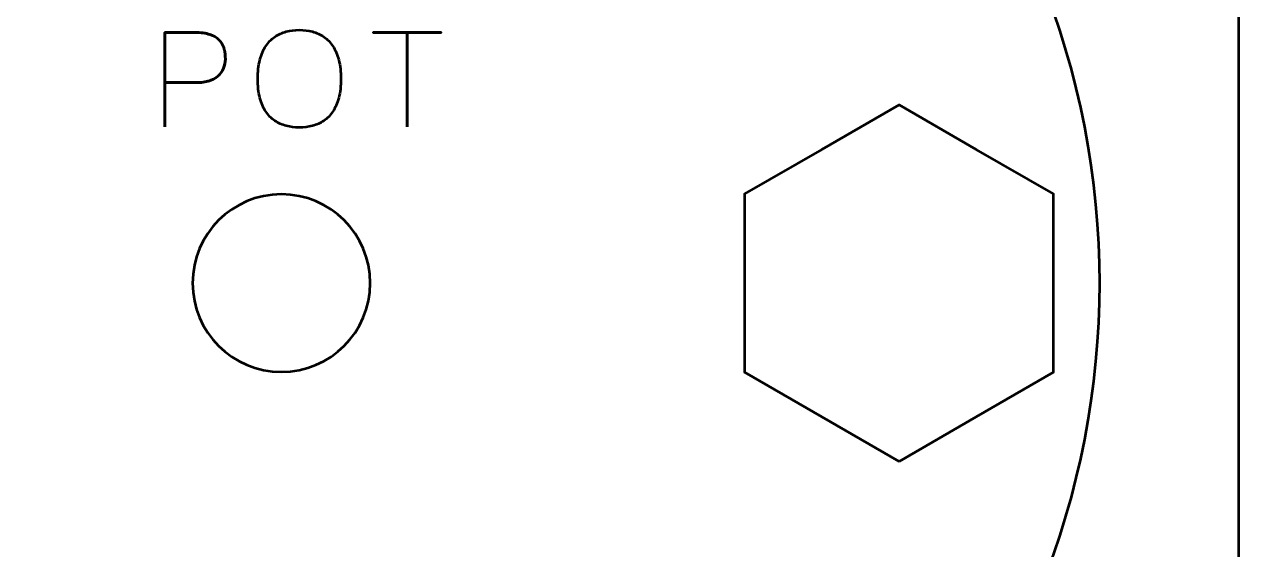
# Model space of a CAD drawing. Header units: centimetres. Extents: x -21 to 0, y -29.7 to 0.
# Drawn here: x -3.933 to 0, y -26.613 to -24.912 of the extents above; entities that cross this region are included whole.
import ezdxf

# ---------------------------------------------------------------- set-up
doc = ezdxf.new("R2010")
doc.units = ezdxf.units.CM
doc.header["$MEASUREMENT"] = 0
doc.layers.add('Layer 1', color=7, linetype='Continuous')

msp = doc.modelspace()

# ---------------------------------------------------------------- linework, layer by layer
at = {"layer": 'Layer 1', "color": 1, "lineweight": 53}
msp.add_open_spline([(-21.00003, -29.19995), (-21.00003, -29.19995), (-21.00003, -5.29992), (-21.00003, -5.29992), (-21.00003, -5.29992), (-21.00003, -5.21709), (-20.93286, -5.14992), (-20.85003, -5.14992), (-20.85003, -5.14992), (-20.7672, -5.14992), (-20.70003, -5.08275), (-20.70003, -4.99992), (-20.70003, -4.99992), (-20.70003, -4.91709), (-20.7672, -4.84992), (-20.85003, -4.84992), (-20.85003, -4.84992), (-20.93286, -4.84992), (-21.00003, -4.78275), (-21.00003, -4.69992), (-21.00003, -4.69992), (-21.00003, -4.61709), (-20.93286, -4.54992), (-20.85003, -4.54992), (-20.85003, -4.54992), (-20.7672, -4.54992), (-20.70003, -4.48275), (-20.70003, -4.39992), (-20.70003, -4.39992), (-20.70003, -4.31709), (-20.7672, -4.24992), (-20.85003, -4.24992), (-20.85003, -4.24992), (-20.93286, -4.24992), (-21.00003, -4.18275), (-21.00003, -4.09992), (-21.00003, -4.09992), (-21.00003, -4.01709), (-20.93286, -3.94992), (-20.85003, -3.94992), (-20.85003, -3.94992), (-20.7672, -3.94992), (-20.70003, -3.88275), (-20.70003, -3.79992), (-20.70003, -3.79992), (-20.70003, -3.71709), (-20.7672, -3.64992), (-20.85003, -3.64992), (-20.85003, -3.64992), (-20.93286, -3.64992), (-21.00003, -3.58275), (-21.00003, -3.49992), (-21.00003, -3.49992), (-21.00003, -3.41709), (-20.93286, -3.34992), (-20.85003, -3.34992), (-20.85003, -3.34992), (-20.7672, -3.34992), (-20.70003, -3.28275), (-20.70003, -3.19992), (-20.70003, -3.19992), (-20.70003, -3.11709), (-20.7672, -3.04992), (-20.85003, -3.04992), (-20.85003, -3.04992), (-20.93286, -3.04992), (-21.00003, -2.98275), (-21.00003, -2.89992), (-21.00003, -2.89992), (-21.00003, -2.81709), (-20.93286, -2.74992), (-20.85003, -2.74992), (-20.85003, -2.74992), (-20.7672, -2.74992), (-20.70003, -2.68275), (-20.70003, -2.59992), (-20.70003, -2.59992), (-20.70003, -2.51709), (-20.7672, -2.44992), (-20.85003, -2.44992), (-20.85003, -2.44992), (-20.93286, -2.44992), (-21.00003, -2.38275), (-21.00003, -2.29992), (-21.00003, -2.29992), (-21.00003, -2.21709), (-20.93286, -2.14992), (-20.85003, -2.14992), (-20.85003, -2.14992), (-20.7672, -2.14992), (-20.70003, -2.08275), (-20.70003, -1.99992), (-20.70003, -1.99992), (-20.70003, -1.91709), (-20.7672, -1.84992), (-20.85003, -1.84992), (-20.85003, -1.84992), (-20.93286, -1.84992), (-21.00003, -1.78275), (-21.00003, -1.69992), (-21.00003, -1.69992), (-21.00003, -1.61709), (-20.93286, -1.54992), (-20.85003, -1.54992), (-20.85003, -1.54992), (-20.7672, -1.54992), (-20.70003, -1.48275), (-20.70003, -1.39992), (-20.70003, -1.39992), (-20.70003, -1.31709), (-20.7672, -1.24992), (-20.85003, -1.24992), (-20.85003, -1.24992), (-20.93286, -1.24992), (-21.00003, -1.18275), (-21.00003, -1.09992), (-21.00003, -1.09992), (-21.00003, -1.09992), (-21.00003, -0.49992), (-21.00003, -0.49992), (-21.00003, -0.49992), (-21.00003, -0.22295), (-20.77694, 0.00004), (-20.49994, 0.00004), (-20.49994, 0.00004), (-20.49994, 0.00004), (-0.50008, 0.00004), (-0.50008, 0.00004), (-0.50008, 0.00004), (-0.22294, 0.00004), (0.00002, -0.22295), (0.00002, -0.49992), (0.00002, -0.49992), (0.00002, -0.49992), (0.00002, -29.19995), (0.00002, -29.19995), (0.00002, -29.19995), (0.00002, -29.47695), (-0.22294, -29.70004), (-0.50008, -29.70004), (-0.50008, -29.70004), (-0.50008, -29.70004), (-20.49994, -29.70004), (-20.49994, -29.70004), (-20.49994, -29.70004), (-20.77694, -29.70004), (-21.00003, -29.47695), (-21.00003, -29.19995)], degree=3, knots=[0, 0, 0, 0, 0.027027, 0.027027, 0.027027, 0.027027, 0.0540541, 0.0540541, 0.0540541, 0.0540541, 0.0810811, 0.0810811, 0.0810811, 0.0810811, 0.1081081, 0.1081081, 0.1081081, 0.1081081, 0.1351351, 0.1351351, 0.1351351, 0.1351351, 0.1621622, 0.1621622, 0.1621622, 0.1621622, 0.1891892, 0.1891892, 0.1891892, 0.1891892, 0.2162162, 0.2162162, 0.2162162, 0.2162162, 0.2432432, 0.2432432, 0.2432432, 0.2432432, 0.2702703, 0.2702703, 0.2702703, 0.2702703, 0.2972973, 0.2972973, 0.2972973, 0.2972973, 0.3243243, 0.3243243, 0.3243243, 0.3243243, 0.3513514, 0.3513514, 0.3513514, 0.3513514, 0.3783784, 0.3783784, 0.3783784, 0.3783784, 0.4054054, 0.4054054, 0.4054054, 0.4054054, 0.4324324, 0.4324324, 0.4324324, 0.4324324, 0.4594595, 0.4594595, 0.4594595, 0.4594595, 0.4864865, 0.4864865, 0.4864865, 0.4864865, 0.5135135, 0.5135135, 0.5135135, 0.5135135, 0.5405405, 0.5405405, 0.5405405, 0.5405405, 0.5675676, 0.5675676, 0.5675676, 0.5675676, 0.5945946, 0.5945946, 0.5945946, 0.5945946, 0.6216216, 0.6216216, 0.6216216, 0.6216216, 0.6486486, 0.6486486, 0.6486486, 0.6486486, 0.6756757, 0.6756757, 0.6756757, 0.6756757, 0.7027027, 0.7027027, 0.7027027, 0.7027027, 0.7297297, 0.7297297, 0.7297297, 0.7297297, 0.7567568, 0.7567568, 0.7567568, 0.7567568, 0.7837838, 0.7837838, 0.7837838, 0.7837838, 0.8108108, 0.8108108, 0.8108108, 0.8108108, 0.8378378, 0.8378378, 0.8378378, 0.8378378, 0.8648649, 0.8648649, 0.8648649, 0.8648649, 0.8918919, 0.8918919, 0.8918919, 0.8918919, 0.9189189, 0.9189189, 0.9189189, 0.9189189, 0.9459459, 0.9459459, 0.9459459, 0.9459459, 0.972973, 0.972973, 0.972973, 0.972973, 1, 1, 1, 1], dxfattribs=at)
at = {"layer": 'Layer 1', "color": 3, "lineweight": 53}
msp.add_open_spline([(-4.97383, -23.87616), (-3.93913, -22.84146), (-2.26089, -22.84146), (-1.22616, -23.87619), (-1.22616, -23.87619), (-0.19146, -24.91089), (-0.19146, -26.58913), (-1.22616, -27.62383), (-1.22616, -27.62383), (-2.26089, -28.65855), (-3.93913, -28.65855), (-4.97383, -27.62385), (-4.97383, -27.62385), (-6.00856, -26.58913), (-6.00856, -24.91089), (-4.97383, -23.87616)], degree=3, knots=[0, 0, 0, 0, 0.25, 0.25, 0.25, 0.25, 0.5, 0.5, 0.5, 0.5, 0.75, 0.75, 0.75, 0.75, 1, 1, 1, 1], dxfattribs=at)
at = {"layer": 'Layer 1', "color": 5, "lineweight": 53}
for points, knots in [([(-3.0419, -25.24616), (-3.02701, -25.24623), (-3.0129, -25.24447), (-2.99943, -25.24101), (-2.99943, -25.24101), (-2.98602, -25.23748), (-2.97375, -25.23198), (-2.96253, -25.22436), (-2.96253, -25.22436), (-2.95131, -25.21681), (-2.94157, -25.20686), (-2.93332, -25.19458), (-2.93332, -25.19458), (-2.92506, -25.18231), (-2.91871, -25.16742), (-2.9142, -25.14992), (-2.9142, -25.14992), (-2.90961, -25.13243), (-2.90735, -25.11203), (-2.90728, -25.08868), (-2.90728, -25.08868), (-2.90735, -25.06533), (-2.90961, -25.04494), (-2.9142, -25.02737), (-2.9142, -25.02737), (-2.91871, -25.0098), (-2.92506, -24.99484), (-2.93332, -24.9825), (-2.93332, -24.9825), (-2.94157, -24.97015), (-2.95131, -24.96013), (-2.96253, -24.95244), (-2.96253, -24.95244), (-2.97375, -24.94475), (-2.98602, -24.93918), (-2.99943, -24.93558), (-2.99943, -24.93558), (-3.0129, -24.93205), (-3.02701, -24.93029), (-3.0419, -24.93036), (-3.0419, -24.93036), (-3.05679, -24.93029), (-3.0709, -24.93205), (-3.08438, -24.93558), (-3.08438, -24.93558), (-3.09778, -24.93918), (-3.11006, -24.94475), (-3.12128, -24.95244), (-3.12128, -24.95244), (-3.13249, -24.96013), (-3.14223, -24.97015), (-3.15049, -24.9825), (-3.15049, -24.9825), (-3.15874, -24.99484), (-3.16509, -25.0098), (-3.16961, -25.02737), (-3.16961, -25.02737), (-3.17419, -25.04494), (-3.17645, -25.06533), (-3.17652, -25.08868), (-3.17652, -25.08868), (-3.17645, -25.11203), (-3.17419, -25.13243), (-3.16961, -25.14992), (-3.16961, -25.14992), (-3.16509, -25.16742), (-3.15874, -25.18231), (-3.15049, -25.19458), (-3.15049, -25.19458), (-3.14223, -25.20686), (-3.13249, -25.21681), (-3.12128, -25.22436), (-3.12128, -25.22436), (-3.11006, -25.23198), (-3.09778, -25.23748), (-3.08438, -25.24101), (-3.08438, -25.24101), (-3.0709, -25.24447), (-3.05679, -25.24623), (-3.0419, -25.24616)], [0, 0, 0, 0, 0.05, 0.05, 0.05, 0.05, 0.1, 0.1, 0.1, 0.1, 0.15, 0.15, 0.15, 0.15, 0.2, 0.2, 0.2, 0.2, 0.25, 0.25, 0.25, 0.25, 0.3, 0.3, 0.3, 0.3, 0.35, 0.35, 0.35, 0.35, 0.4, 0.4, 0.4, 0.4, 0.45, 0.45, 0.45, 0.45, 0.5, 0.5, 0.5, 0.5, 0.55, 0.55, 0.55, 0.55, 0.6, 0.6, 0.6, 0.6, 0.65, 0.65, 0.65, 0.65, 0.7, 0.7, 0.7, 0.7, 0.75, 0.75, 0.75, 0.75, 0.8, 0.8, 0.8, 0.8, 0.85, 0.85, 0.85, 0.85, 0.9, 0.9, 0.9, 0.9, 0.95, 0.95, 0.95, 0.95, 1, 1, 1, 1]), ([(-3.0419, -25.24616), (-3.02701, -25.24623), (-3.0129, -25.24447), (-2.99943, -25.24101), (-2.99943, -25.24101), (-2.98602, -25.23748), (-2.97375, -25.23198), (-2.96253, -25.22436), (-2.96253, -25.22436), (-2.95131, -25.21681), (-2.94157, -25.20686), (-2.93332, -25.19458), (-2.93332, -25.19458), (-2.92506, -25.18231), (-2.91871, -25.16742), (-2.9142, -25.14992), (-2.9142, -25.14992), (-2.90961, -25.13243), (-2.90735, -25.11203), (-2.90728, -25.08868), (-2.90728, -25.08868), (-2.90735, -25.06533), (-2.90961, -25.04494), (-2.9142, -25.02737), (-2.9142, -25.02737), (-2.91871, -25.0098), (-2.92506, -24.99484), (-2.93332, -24.9825), (-2.93332, -24.9825), (-2.94157, -24.97015), (-2.95131, -24.96013), (-2.96253, -24.95244), (-2.96253, -24.95244), (-2.97375, -24.94475), (-2.98602, -24.93918), (-2.99943, -24.93558), (-2.99943, -24.93558), (-3.0129, -24.93205), (-3.02701, -24.93029), (-3.0419, -24.93036), (-3.0419, -24.93036), (-3.05679, -24.93029), (-3.0709, -24.93205), (-3.08438, -24.93558), (-3.08438, -24.93558), (-3.09778, -24.93918), (-3.11006, -24.94475), (-3.12128, -24.95244), (-3.12128, -24.95244), (-3.13249, -24.96013), (-3.14223, -24.97015), (-3.15049, -24.9825), (-3.15049, -24.9825), (-3.15874, -24.99484), (-3.16509, -25.0098), (-3.16961, -25.02737), (-3.16961, -25.02737), (-3.17419, -25.04494), (-3.17645, -25.06533), (-3.17652, -25.08868), (-3.17652, -25.08868), (-3.17645, -25.11203), (-3.17419, -25.13243), (-3.16961, -25.14992), (-3.16961, -25.14992), (-3.16509, -25.16742), (-3.15874, -25.18231), (-3.15049, -25.19458), (-3.15049, -25.19458), (-3.14223, -25.20686), (-3.13249, -25.21681), (-3.12128, -25.22436), (-3.12128, -25.22436), (-3.11006, -25.23198), (-3.09778, -25.23748), (-3.08438, -25.24101), (-3.08438, -25.24101), (-3.0709, -25.24447), (-3.05679, -25.24623), (-3.0419, -25.24616)], [0, 0, 0, 0, 0.05, 0.05, 0.05, 0.05, 0.1, 0.1, 0.1, 0.1, 0.15, 0.15, 0.15, 0.15, 0.2, 0.2, 0.2, 0.2, 0.25, 0.25, 0.25, 0.25, 0.3, 0.3, 0.3, 0.3, 0.35, 0.35, 0.35, 0.35, 0.4, 0.4, 0.4, 0.4, 0.45, 0.45, 0.45, 0.45, 0.5, 0.5, 0.5, 0.5, 0.55, 0.55, 0.55, 0.55, 0.6, 0.6, 0.6, 0.6, 0.65, 0.65, 0.65, 0.65, 0.7, 0.7, 0.7, 0.7, 0.75, 0.75, 0.75, 0.75, 0.8, 0.8, 0.8, 0.8, 0.85, 0.85, 0.85, 0.85, 0.9, 0.9, 0.9, 0.9, 0.95, 0.95, 0.95, 0.95, 1, 1, 1, 1]), ([(-3.47708, -25.24362), (-3.47708, -25.24362), (-3.47708, -24.9384), (-3.47708, -24.9384), (-3.47708, -24.9384), (-3.47708, -24.9384), (-3.37971, -24.9384), (-3.37971, -24.9384), (-3.37971, -24.9384), (-3.36024, -24.93847), (-3.34423, -24.94066), (-3.3316, -24.94489), (-3.3316, -24.94489), (-3.31904, -24.94905), (-3.30916, -24.95484), (-3.30203, -24.96218), (-3.30203, -24.96218), (-3.29491, -24.96944), (-3.28983, -24.97777), (-3.28672, -24.98715), (-3.28672, -24.98715), (-3.28369, -24.99654), (-3.28193, -25.00634), (-3.2815, -25.01672), (-3.2815, -25.01672), (-3.28101, -25.02709), (-3.28221, -25.03725), (-3.28503, -25.04712), (-3.28503, -25.04712), (-3.28792, -25.057), (-3.29279, -25.06596), (-3.29978, -25.07401), (-3.29978, -25.07401), (-3.30669, -25.08205), (-3.31607, -25.08847), (-3.32786, -25.0932), (-3.32786, -25.0932), (-3.33964, -25.09799), (-3.35424, -25.10039), (-3.37167, -25.10053), (-3.37167, -25.10053), (-3.37167, -25.10053), (-3.47708, -25.10053), (-3.47708, -25.10053), (-3.47708, -25.10053), (-3.47708, -25.10053), (-3.37167, -25.10053), (-3.37167, -25.10053), (-3.37167, -25.10053), (-3.3546, -25.10039), (-3.34013, -25.09799), (-3.32842, -25.0932), (-3.32842, -25.0932), (-3.31664, -25.08847), (-3.30725, -25.08205), (-3.3002, -25.07401), (-3.3002, -25.07401), (-3.29321, -25.06596), (-3.2882, -25.057), (-3.28524, -25.04712), (-3.28524, -25.04712), (-3.28228, -25.03725), (-3.28101, -25.02709), (-3.2815, -25.01672), (-3.2815, -25.01672), (-3.28193, -25.00634), (-3.28369, -24.99654), (-3.28686, -24.98715), (-3.28686, -24.98715), (-3.28997, -24.97777), (-3.29519, -24.96944), (-3.30232, -24.96218), (-3.30232, -24.96218), (-3.30951, -24.95484), (-3.31939, -24.94905), (-3.33195, -24.94489), (-3.33195, -24.94489), (-3.34458, -24.94066), (-3.36045, -24.93847), (-3.37971, -24.9384), (-3.37971, -24.9384), (-3.37971, -24.9384), (-3.47708, -24.9384), (-3.47708, -24.9384), (-3.47708, -24.9384), (-3.47708, -24.9384), (-3.47708, -25.24362), (-3.47708, -25.24362)], [0, 0, 0, 0, 0.0454545, 0.0454545, 0.0454545, 0.0454545, 0.0909091, 0.0909091, 0.0909091, 0.0909091, 0.1363636, 0.1363636, 0.1363636, 0.1363636, 0.1818182, 0.1818182, 0.1818182, 0.1818182, 0.2272727, 0.2272727, 0.2272727, 0.2272727, 0.2727273, 0.2727273, 0.2727273, 0.2727273, 0.3181818, 0.3181818, 0.3181818, 0.3181818, 0.3636364, 0.3636364, 0.3636364, 0.3636364, 0.4090909, 0.4090909, 0.4090909, 0.4090909, 0.4545455, 0.4545455, 0.4545455, 0.4545455, 0.5, 0.5, 0.5, 0.5, 0.5454545, 0.5454545, 0.5454545, 0.5454545, 0.5909091, 0.5909091, 0.5909091, 0.5909091, 0.6363636, 0.6363636, 0.6363636, 0.6363636, 0.6818182, 0.6818182, 0.6818182, 0.6818182, 0.7272727, 0.7272727, 0.7272727, 0.7272727, 0.7727273, 0.7727273, 0.7727273, 0.7727273, 0.8181818, 0.8181818, 0.8181818, 0.8181818, 0.8636364, 0.8636364, 0.8636364, 0.8636364, 0.9090909, 0.9090909, 0.9090909, 0.9090909, 0.9545455, 0.9545455, 0.9545455, 0.9545455, 1, 1, 1, 1]), ([(-2.69308, -25.24362), (-2.69308, -25.24362), (-2.69308, -24.9384), (-2.69308, -24.9384), (-2.69308, -24.9384), (-2.69308, -24.9384), (-2.80272, -24.9384), (-2.80272, -24.9384), (-2.80272, -24.9384), (-2.80272, -24.9384), (-2.58259, -24.9384), (-2.58259, -24.9384), (-2.58259, -24.9384), (-2.58259, -24.9384), (-2.69308, -24.9384), (-2.69308, -24.9384), (-2.69308, -24.9384), (-2.69308, -24.9384), (-2.69308, -25.24362), (-2.69308, -25.24362)], [0, 0, 0, 0, 0.2, 0.2, 0.2, 0.2, 0.4, 0.4, 0.4, 0.4, 0.6, 0.6, 0.6, 0.6, 0.8, 0.8, 0.8, 0.8, 1, 1, 1, 1])]:
    msp.add_open_spline(points, degree=3, knots=knots, dxfattribs=at)
at = {"layer": 'Layer 1', "lineweight": 53}
for points, knots in [([(-1.10001, -26.32736), (-1.10001, -26.32736), (-1.35001, -26.18302), (-1.35001, -26.18302), (-1.35001, -26.18302), (-1.35001, -26.18302), (-1.60001, -26.03868), (-1.60001, -26.03868), (-1.60001, -26.03868), (-1.60001, -26.03868), (-1.60001, -25.75001), (-1.60001, -25.75001), (-1.60001, -25.75001), (-1.60001, -25.75001), (-1.60001, -25.46134), (-1.60001, -25.46134), (-1.60001, -25.46134), (-1.60001, -25.46134), (-1.35001, -25.317), (-1.35001, -25.317), (-1.35001, -25.317), (-1.35001, -25.317), (-1.10001, -25.17266), (-1.10001, -25.17266), (-1.10001, -25.17266), (-1.10001, -25.17266), (-0.85001, -25.317), (-0.85001, -25.317), (-0.85001, -25.317), (-0.85001, -25.317), (-0.60001, -25.46134), (-0.60001, -25.46134), (-0.60001, -25.46134), (-0.60001, -25.46134), (-0.60001, -25.75001), (-0.60001, -25.75001), (-0.60001, -25.75001), (-0.60001, -25.75001), (-0.60001, -26.03868), (-0.60001, -26.03868), (-0.60001, -26.03868), (-0.60001, -26.03868), (-0.85001, -26.18302), (-0.85001, -26.18302), (-0.85001, -26.18302), (-0.85001, -26.18302), (-1.10001, -26.32736), (-1.10001, -26.32736)], [0, 0, 0, 0, 0.0833333, 0.0833333, 0.0833333, 0.0833333, 0.1666667, 0.1666667, 0.1666667, 0.1666667, 0.25, 0.25, 0.25, 0.25, 0.3333333, 0.3333333, 0.3333333, 0.3333333, 0.4166667, 0.4166667, 0.4166667, 0.4166667, 0.5, 0.5, 0.5, 0.5, 0.5833333, 0.5833333, 0.5833333, 0.5833333, 0.6666667, 0.6666667, 0.6666667, 0.6666667, 0.75, 0.75, 0.75, 0.75, 0.8333333, 0.8333333, 0.8333333, 0.8333333, 0.9166667, 0.9166667, 0.9166667, 0.9166667, 1, 1, 1, 1]), ([(-3.3875, -25.75003), (-3.3875, -25.59127), (-3.25876, -25.46253), (-3.1, -25.46253), (-3.1, -25.46253), (-2.94125, -25.46253), (-2.8125, -25.59127), (-2.8125, -25.75003), (-2.8125, -25.75003), (-2.8125, -25.90878), (-2.94125, -26.03752), (-3.1, -26.03752), (-3.1, -26.03752), (-3.25876, -26.03752), (-3.3875, -25.90878), (-3.3875, -25.75003)], [0, 0, 0, 0, 0.25, 0.25, 0.25, 0.25, 0.5, 0.5, 0.5, 0.5, 0.75, 0.75, 0.75, 0.75, 1, 1, 1, 1])]:
    msp.add_open_spline(points, degree=3, knots=knots, dxfattribs=at)

doc.saveas('drawing.dxf')
